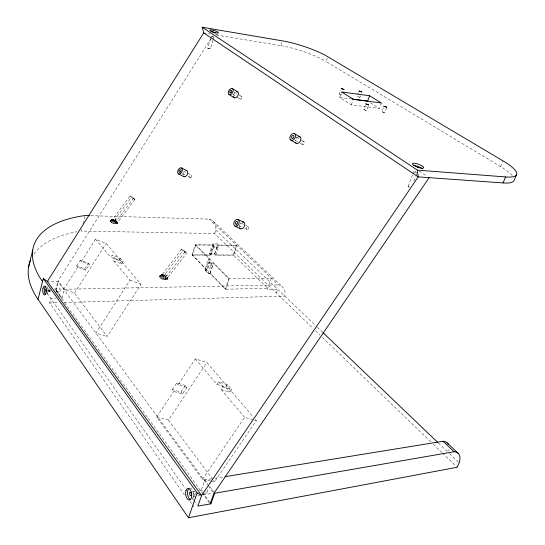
<?xml version="1.0" encoding="UTF-8"?>
<svg xmlns="http://www.w3.org/2000/svg" width="545" height="545" viewBox="0 0 545 545"><rect width="100%" height="100%" fill="white"/><g stroke="black" fill="none" stroke-linecap="round" stroke-linejoin="round"><path stroke-width="0.41" stroke-dasharray="2.73 2.04" d="M184.98 251.872L183.093 250.421L164.958 274.278L165.728 275.13L166.845 275.736L184.98 251.872L183.093 250.421M181.512 249.208L162.437 274.326L163.841 276.083L166.899 278.107L167.09 279.387L167.54 279.026L167.226 277.473L163.01 274.414L160.026 275.661L159.385 276.472C160.394 279.265 164.447 280.171 167.09 279.387L167.261 278.222L186.56 253.084M110.894 222.421L113.476 220.091L111.643 222.878L113.973 220.541L112.542 223.273L114.552 221.004L113.537 223.586L115.172 221.461L114.436 223.77L115.785 221.876L115.513 223.872L116.358 222.217L116.364 223.832L116.841 222.469L117.046 223.668L117.502 223.396L117.352 222.115L113.06 219.11L110.001 221.032L110.894 222.421L112.542 223.273L117.046 223.668L117.209 222.612L114.552 221.004L112.754 219.179L130.248 195.907M167.608 278.039L165.421 275.92L164.767 275.947L164.754 275.436L163.698 275.613L164.1 275L162.621 275.409L163.629 274.728L161.606 275.348L163.112 274.469L160.72 275.429L163.01 274.414L160.026 275.661L162.621 275.409L166.048 276.438L167.499 278.045L167.09 279.387M166.845 275.736L164.958 274.278M184.496 495.044L49.67 302.959L50.821 298.49L55.903 298.36M55.59 290.267L57.886 281.411M56.19 290.165L62.014 298.197L56.19 290.165L58.485 281.309L47.422 281.567M62.014 298.197L64.358 289.272L58.485 281.309M81.477 229.425L81.048 231.06L214.648 233.546L313.143 328.472M82.983 223.702L85.136 215.527M212.945 40.173L210.356 48.961L208.156 48.539L207.768 48.205L210.581 38.62M213.184 39.376L213.701 36.788M192.078 254.883L195.226 244.787L213.838 244.978L210.656 254.937L192.078 254.883L206.746 270.013L210.029 259.747L195.226 244.787M195.764 244.971L229.22 278.754L225.759 289.225L210.207 273.202L208.367 273.222L205.492 270.245L207.952 262.547L209.791 262.54L207.325 270.231L192.61 255.06L195.764 244.971L236.816 245.379L233.587 255.169L215.745 255.121L214.703 254.086L210.023 254.065L212.407 246.613L217.087 246.66L218.143 247.689L213.449 247.648L212.407 246.613M214.648 233.546L215.766 230.031A14.933 10.989 -45.5 0 0 209.185 219.145L90.232 215.67M210.656 254.937L209.546 253.82L212.72 243.874L217.871 243.935L218.995 245.032L236.632 245.209L233.41 254.999L267.759 288.271L225.385 289.231L210.057 273.427L208.217 273.447L204.913 270.027L208.19 259.747L210.029 259.747M192.61 255.06L211.065 255.115L213.449 247.648M216.276 35.003L280.798 45.691L281.833 42.462M208.217 273.447L211.528 263.133L208.19 259.747M233.41 254.999L215.806 254.951L214.689 253.841L217.871 243.935M214.703 254.086L217.087 246.66M215.745 255.121L218.995 245.032M210.057 273.427L213.374 263.126L211.528 263.133M210.207 273.202L212.693 265.483L209.791 262.54M225.385 289.231L228.846 278.761L213.374 263.126M512.184 175.401A43.103 10.069 20.9 0 0 500.603 166.593L326.06 61.537L327.702 56.7M165.067 279.68L165.803 277.528L164.372 279.626L165.149 277.092L163.405 279.442L164.481 276.601L162.321 279.101L163.841 276.083L161.334 278.659L163.282 275.579L160.489 278.134M115.097 223.838L115.785 221.876L114.545 223.791M339.337 93.938L342.076 94.898L339.344 94.026L340.693 90.068M211.589 478.844L204.879 479.934L201.221 490.391L202.188 491.733M381.445 103.005L379.456 108.414L351.348 104.858L339.699 97.432L341.62 91.955M276.37 293.033L277.691 289.286L267.316 289.531L271.287 278.127L228.846 278.761M351.348 104.858L353.037 100.103M357.718 94.81L358.535 92.521M359.877 97.283C353.419 93.91 361.178 100.723 360.695 95M368.107 106.479L366.669 110.444L365.123 110.254L363.842 109.443L365.273 105.478M386.385 107.985L384.647 112.665L384.164 112.74L381.861 111.677L383.298 107.781M117.046 223.668L117.509 222.537L116.787 221.617M408.082 186.383L412.66 174.659M412.967 173.875L414.718 169.393M413.887 181.335L415.726 176.648M416.033 175.865L416.945 173.521M500.603 166.593L503.021 160.898M164.488 279.646L165.803 277.528L165.51 279.708L166.402 277.875L166.395 279.619L166.899 278.107L167.261 278.222M207.768 48.205L210.356 48.961M211.208 38.136L57.818 281.322L207.856 485.166M211.664 37.414L212.57 35.977M213.885 36.978L211.283 36.222L213.224 36.535M76.681 265.912L80.306 260.203L88.365 263.208L89.4 264.495L85.783 270.177L77.697 267.214L76.681 265.912L84.761 268.876L85.783 270.177M77.697 267.214L63.683 289.286L74.536 292.999L107.127 336.585L140.992 284.286L106.111 243.438L95.477 239.214L81.334 261.491L89.4 264.495M84.761 268.876L88.365 263.208M74.536 292.999L106.111 243.438M121.855 263.984L118.83 260.435L110.73 257.301L112.147 255.087L120.241 258.228L123.279 261.77L121.855 263.984L113.728 260.864L115.159 258.637L112.147 255.087M118.83 260.435L120.241 258.228M113.728 260.864L130.037 280.212L95.927 333.09L107.127 336.585M172.288 389.607L176.703 382.965L185.429 385.479L186.881 387.291L182.486 393.885L173.719 391.439L172.288 389.607L181.049 392.059L182.486 393.885M210.527 480.99L202.44 479.389L156.667 417.082L173.719 391.439M186.881 387.291L178.14 384.784L195.383 358.855L206.855 362.493L253.616 417.327M181.049 392.059L185.429 385.479M156.667 417.082L168.466 420.025L206.855 362.493M195.383 358.855L216.965 384.491L218.709 381.895L227.422 384.525L231.727 389.559L229.983 392.148L221.243 389.573L223 386.964L231.727 389.559M216.965 384.491L225.691 387.093L227.422 384.525M202.44 479.389L244.63 417.361L254.018 419.916M211.337 481.153L214.566 481.794L256.361 420.556L254.161 417.974M133.423 198.346L131.692 197.018L115.111 219.07L115.785 219.758L116.868 220.371L133.423 198.346L131.692 197.018M116.868 220.371L115.111 219.07M134.867 199.456L117.441 222.633L117.502 223.396M112.754 219.179L110.001 221.032L112.754 219.179L110.049 221.468L112.842 219.39M159.862 277.569L162.832 275.123M381.861 111.677L384.647 112.665M110.349 221.938L113.088 219.703M363.842 109.443L366.669 110.444M162.533 274.748L159.481 277.003L162.396 274.476L159.385 276.472L162.642 274.305L159.569 276.015L162.437 274.326M116.807 221.638L115.165 220.793L115.097 220.262L114.184 220.487L114.484 219.846L113.176 220.282L114.034 219.581L112.216 220.194L113.53 219.301L110.219 220.664L113.06 219.11L110.689 220.391L113.428 219.254L111.371 220.234L115.165 220.793L117.666 222.592M112.216 220.194L113.919 219.506M161.606 275.348L163.507 274.653M193.141 496.665L199.838 495.507M203.183 494.928L212.38 493.334M193.053 495.276L194.565 495.017M204.355 493.327L206.807 492.912M191.82 491.937L194.735 491.495M199.599 490.67L203.864 489.894M214.941 478.299L223.327 476.936M49.67 302.959L59.01 302.686M64.099 302.543L284.824 296.105A16.507 11.029 -46 0 0 278.447 284.926L209.185 219.145M47.783 291.738L51.816 291.65M55.856 291.568L59.889 291.48A1.294 0.565 89.9 0 0 60.393 289.552A1.294 0.565 89.9 0 0 59.412 289.511A1.294 0.565 89.9 0 0 59.889 291.48M47.803 289.123L49.411 289.095M54.255 288.993L59.902 288.884M64.358 289.272L278.447 284.926M47.613 290.342L50.133 290.287M47.558 290.43L50.774 290.362M204.913 270.027L206.746 270.013M205.492 270.245L207.325 270.231M212.693 265.483L210.847 265.497L207.952 262.547M209.546 253.82L214.689 253.841M117.209 222.612L117.713 223.028L117.509 222.537M214.532 33.633L213.953 33.531M339.699 97.432L351.212 98.945M203.707 32.918L210.22 34.001M254.801 420.127L256.361 420.556M130.037 280.212L140.992 284.286M115.159 258.637L123.279 261.77M238.839 225.616L241.789 226.999M244.746 228.382L246.96 229.411M240.795 223.096L245.223 225.174M245.959 225.521L248.173 226.563M182.289 173.698L185.157 175.109M188.025 176.526L190.178 177.581M183.42 171.069L191.302 174.972M295.376 140.324L297.488 141.577M300.309 143.24L302.421 144.493M296.412 137.251L301.337 140.181M302.039 140.603L304.151 141.857A1.581 1.083 -59.2 0 1 303.62 144.384A1.581 1.083 -59.2 0 1 302.1 143.28A1.581 1.083 -59.2 0 1 304.151 141.857M232.715 94.489L236.864 96.976M237.552 97.392L240.318 99.047M234.289 92.03L238.431 94.53M239.119 94.946L241.878 96.615A1.444 0.913 -59.5 0 1 241.346 98.904A1.444 0.913 -59.5 0 1 240.066 97.971A1.444 0.913 -59.5 0 1 241.878 96.615M370.443 102.828L379.456 108.414M419.207 171.076L427.014 176.253M213.19 221.25L282.548 286.942M215.766 230.031L316.774 326.68M317.388 327.266L322.299 331.966M438.425 443.078L448.256 452.486M449.468 453.644L458.563 462.344M315.596 330.835L319.881 334.971M322.333 337.335L430.809 441.872M433.255 444.236L441.838 452.507M442.451 453.093L456.546 466.677M212.72 243.874L213.838 244.978M210.023 254.065L211.065 255.115M225.691 387.093L229.983 392.148M218.709 381.895L223 386.964M95.477 239.214L110.73 257.301M221.243 389.573L244.63 417.361M80.306 260.203L81.334 261.491M176.703 382.965L178.14 384.784M168.466 420.025L213.047 479.757M213.551 480.438L214.566 481.794M204.879 479.934L207.822 483.926M209.777 486.59L214.682 493.239M208.36 485.854L213.395 492.687M202.672 492.401L209.464 501.781M56.087 290.955L201.664 492.21M202.161 492.898L209.137 502.551M46.999 293.094L185.089 488.116M191.963 497.83L193.536 500.051M193.925 500.603L196.895 504.793M190.035 501.427L191.949 504.145M192.426 504.827L193.863 506.87M167.499 278.045L167.54 279.026M167.356 277.766L167.717 278.57M117.413 222.319L117.713 223.028M448.923 449.489A20.24 10.28 -46.8 0 1 448.671 450.953M194.783 494.921A1.751 0.906 82.4 0 1 193.393 492.973A1.751 0.906 82.4 0 1 194.776 491.958M195.117 492.7A1.751 0.906 82.4 0 1 194.974 494.717M49.949 290.083A1.308 0.559 89.9 0 1 49.397 291.704A1.308 0.559 89.9 0 1 48.866 290.042A1.308 0.559 89.9 0 1 49.69 289.279M47.143 286.718A4.36 1.86 90 0 1 48.049 290.546A4.36 1.86 90 0 1 47.088 294.293M189.749 488.15A5.845 3.004 82.5 0 1 193.4 492.714A5.845 3.004 82.5 0 1 192.099 499.411M33.96 253.977A143.212 65.489 16.7 0 1 76.974 231.741M416.993 172.894A1.792 0.47 20.5 0 1 414.793 172.309A1.792 0.47 20.5 0 1 414.009 171.409A1.792 0.47 20.5 0 1 416.08 171.839M217.768 34.137A4.537 0.906 17.2 0 1 214.784 34.424M280.798 45.691A34.274 6.744 18.2 0 1 326.06 61.537M295.165 141.189A3.699 2.527 -59.3 0 1 295.261 140.317M295.996 138.573A3.699 2.527 -59.3 0 1 298.026 136.822M239.432 227.156A3.638 2.466 -64.9 0 1 239.473 225.439M239.759 224.547A3.638 2.466 -64.9 0 1 240.774 222.994M233.553 95.075A3.393 2.119 -59.6 0 1 236.026 91.833M183.066 175.327A3.338 2.071 -63.7 0 1 184.925 171.007M207.025 489.88A1.73 0.913 82.2 0 1 207.223 492.605A1.73 0.913 82.2 0 1 205.758 491.774M409.241 187.303A1.785 0.49 20.6 0 1 408.164 186.274A1.785 0.49 20.6 0 1 410.276 186.662M186.37 253.084L186.022 252.955A3.188 0.45 37.1 0 1 181.737 249.705A3.188 0.45 37.1 0 1 183.992 250.55A3.188 0.45 37.1 0 1 186.37 253.084M134.656 199.422L134.295 199.259A2.943 0.382 36.6 0 1 130.364 196.275A2.943 0.382 36.6 0 1 132.667 197.297A2.943 0.382 36.6 0 1 134.656 199.422M190.948 177.404A1.424 0.892 -63.7 0 0 191.499 175.095A1.424 0.892 -63.7 0 0 189.776 176.342A1.424 0.892 -63.7 0 0 190.948 177.404M247.839 229.261A1.546 1.056 -64.9 0 0 248.404 226.706A1.546 1.056 -64.9 0 0 246.449 228.001A1.546 1.056 -64.9 0 0 247.839 229.261"/><path stroke-width="0.82" d="M28.558 267.125L32.755 250.039M38.034 299.368L43.3 278.55L47.361 281.479L201.589 495.507L197.855 506.148L210.922 503.784L214.682 493.239L454.067 451.73A20.492 10.185 -46.8 0 1 459.169 462.923L457.16 467.269L188.488 517.75L38.034 299.368A143.212 65.489 16.7 0 1 30.479 260.244M188.488 517.75L197.147 492.912L43.3 278.55M210.138 503.927L213.899 493.375L429.14 177.663M369.605 95.763L341.62 91.955L353.324 99.306L381.445 103.005L369.605 95.763L367.671 101.111L352.036 99.054M503.042 182.929L505.61 176.934A43.205 9.837 20.9 0 0 503.021 160.898L327.702 56.7A34.335 6.588 18.2 0 0 282.351 40.848L202.195 27.25L203.707 32.918L418.213 176.887L503.042 182.929A43.103 10.069 20.9 0 0 514.119 180.347L516.653 174.482M47.361 281.479L203.707 32.918M225.003 476.664L443.044 441.259A20.24 10.28 -46.8 0 1 448.358 444.563M89.387 215.65L85.136 215.527A144.214 63.567 16.8 0 0 42.544 281.547M202.195 27.25L417.395 170.135L505.61 176.934M235.065 226.161L240.645 228.75M237.927 219.437L243.486 222.067M178.665 174.039L184.074 176.696M181.308 167.894L186.703 170.578M197.147 492.912L201.589 495.507L418.213 176.887L417.395 170.135M290.683 140.017L296.01 143.151M228.907 94.469L234.118 97.582M294.756 133.798A3.726 2.521 -59.3 0 1 293.483 139.752A3.726 2.521 -59.3 0 1 289.94 137.183A3.726 2.521 -59.3 0 1 294.756 133.798L300.063 136.965M232.579 88.726A3.413 2.119 -59.6 0 1 231.318 94.115A3.413 2.119 -59.6 0 1 228.341 91.962A3.413 2.119 -59.6 0 1 232.579 88.726L237.777 91.873M447.132 442.847L458.141 453.27M443.044 441.259L454.067 451.73M322.919 332.559L437.812 442.492M209.948 502.449L210.922 503.784M46.57 291.411A1.308 0.559 90 0 1 45.787 291.377A1.308 0.559 90 0 1 45.8 289.524A1.308 0.559 90 0 1 46.584 289.559M45.678 294.654A4.36 1.86 90 0 1 44.336 290.39A4.36 1.86 90 0 1 45.732 286.241M190.559 499.642A5.845 3.004 82.5 0 1 187.603 494.404A5.845 3.004 82.5 0 1 189.013 488.477M417.313 167.397A1.799 0.463 20.5 0 1 417.749 167.567M413.451 165.353A5.981 1.54 20.5 0 1 422.225 168.827M211.385 31.692A4.537 0.906 17.2 0 1 215.711 32.959M242.137 222.088A3.638 2.466 -64.9 0 1 244.753 223.927A3.638 2.466 -64.9 0 1 242.92 228.226A3.638 2.466 -64.9 0 1 239.677 227.865M236.673 91.635A3.393 2.119 -59.6 0 1 238.444 93.856A3.393 2.119 -59.6 0 1 236.087 97.528A3.393 2.119 -59.6 0 1 233.505 96.574M298.769 136.638A3.699 2.527 -59.3 0 1 300.336 141.141A3.699 2.527 -59.3 0 1 295.553 142.661M186.152 170.517A3.338 2.071 -63.7 0 1 187.371 174.305A3.338 2.071 -63.7 0 1 183.611 176.416M386.671 107.208L383.871 106.221L386.671 107.208M368.686 104.899L365.845 103.897L368.686 104.899M361.785 91.955L359.08 91.001L361.785 91.955M343.977 89.489L341.231 88.522L343.977 89.489M42.987 288.237A4.367 1.853 90 0 0 44.54 294.865A4.367 1.853 90 0 0 46.202 288.4A4.367 1.853 90 0 0 42.987 288.237M186.022 490.473A5.852 2.998 82.5 0 0 188.672 499.969A5.852 2.998 82.5 0 0 191.336 492.333A5.852 2.998 82.5 0 0 186.022 490.473M189.755 492.803A1.751 0.899 82.5 0 0 190.552 495.643A1.751 0.899 82.5 0 0 191.35 493.348A1.751 0.899 82.5 0 0 189.755 492.803M413.948 165.401A5.988 1.526 20.4 0 0 423.472 168.064A5.988 1.526 20.4 0 0 416.823 163.711A5.988 1.526 20.4 0 0 413.948 165.401M211.085 31.215A4.544 0.899 17.2 0 0 218.32 32.911A4.544 0.899 17.2 0 0 212.897 30.179A4.544 0.899 17.2 0 0 211.085 31.215M230.985 92.677A1.465 0.906 -59.6 0 0 231.53 90.368A1.465 0.906 -59.6 0 0 229.711 91.751A1.465 0.906 -59.6 0 0 230.985 92.677M293.047 138.13A1.594 1.083 -59.3 0 0 293.591 135.576A1.594 1.083 -59.3 0 0 291.527 137.027A1.594 1.083 -59.3 0 0 293.047 138.13M180.184 172.097A1.437 0.886 -63.7 0 0 180.749 169.767A1.437 0.886 -63.7 0 0 179.019 171.035A1.437 0.886 -63.7 0 0 180.184 172.097M236.768 224.077A1.567 1.056 -64.9 0 0 237.347 221.502A1.567 1.056 -64.9 0 0 235.386 222.816A1.567 1.056 -64.9 0 0 236.768 224.077M180.456 173.603A3.352 2.071 -63.7 0 0 181.778 168.167A3.352 2.071 -63.7 0 0 177.738 171.13A3.352 2.071 -63.7 0 0 180.456 173.603M237.13 225.787A3.658 2.459 -64.9 0 0 238.478 219.771A3.658 2.459 -64.9 0 0 233.9 222.844A3.658 2.459 -64.9 0 0 237.13 225.787"/></g></svg>
